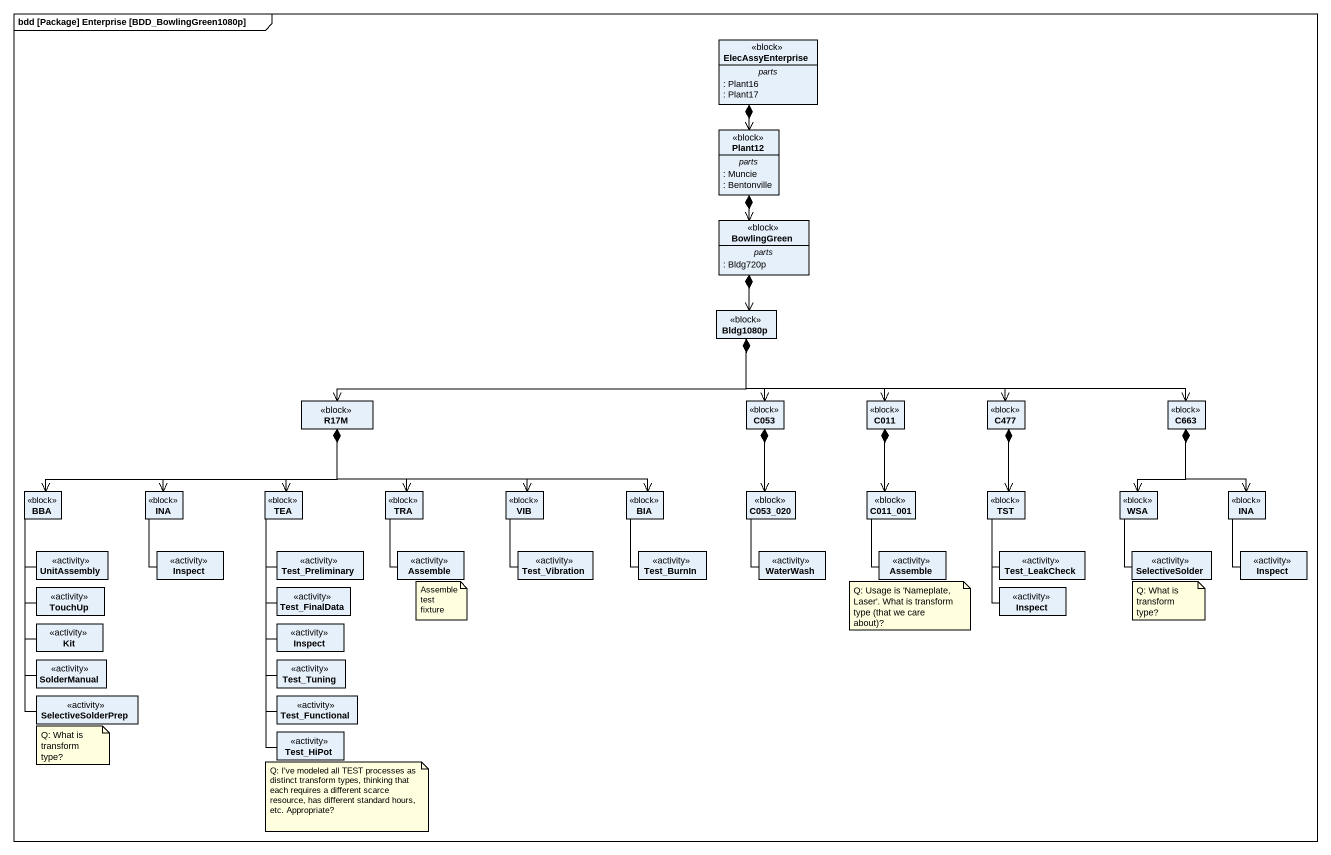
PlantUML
@startuml
mainframe bdd [Package] Enterprise [BDD_BowlingGreen1080p]
hide circle
hide empty members
class ElecAssyEnterprise <<block>> {
  -- parts --
  : Plant16
  : Plant17
}
class Plant12 <<block>> {
  -- parts --
  : Muncie
  : Bentonville
}
class BowlingGreen <<block>> {
  -- parts --
  : Bldg720p
}
class Bldg1080p <<block>>
class R17M <<block>>
class C053 <<block>>
class C011 <<block>>
class C477 <<block>>
class C663 <<block>>
class BBA <<block>>
class INA <<block>>
class TEA <<block>>
class TRA <<block>>
class VIB <<block>>
class BIA <<block>>
class C053_020 <<block>>
class C011_001 <<block>>
class TST <<block>>
class WSA <<block>>
class "INA" as INA_2 <<block>>
class UnitAssembly <<activity>>
class Inspect <<activity>>
class Test_Preliminary <<activity>>
class Assemble <<activity>>
class Test_Vibration <<activity>>
class Test_BurnIn <<activity>>
class WaterWash <<activity>>
class "Assemble" as Assemble_2 <<activity>>
class Test_LeakCheck <<activity>>
class SelectiveSolder <<activity>>
class "Inspect" as Inspect_2 <<activity>>
class TouchUp <<activity>>
class Test_FinalData <<activity>>
class "Inspect" as Inspect_3 <<activity>>
class Kit <<activity>>
class "Inspect" as Inspect_4 <<activity>>
class SolderManual <<activity>>
class Test_Tuning <<activity>>
class SelectiveSolderPrep <<activity>>
class Test_Functional <<activity>>
class Test_HiPot <<activity>>
Plant12 <-up-* ElecAssyEnterprise
BowlingGreen <-up-* Plant12
Bldg1080p <-up-* BowlingGreen
R17M <-right-* Bldg1080p
C053 <-up-* Bldg1080p
C011 <-up-* Bldg1080p
C477 <-left-* Bldg1080p
C663 <-left-* Bldg1080p
BBA <-right-* R17M
BBA -- UnitAssembly
BBA -- TouchUp
BBA -- Kit
BBA -- SolderManual
BBA -- SelectiveSolderPrep
INA <-right-* R17M
INA -- Inspect
TEA <-up-* R17M
TEA -- Test_Preliminary
TEA -- Test_FinalData
TEA -- Inspect_4
TEA -- Test_Tuning
TEA -- Test_Functional
TEA -- Test_HiPot
TRA <-up-* R17M
TRA -- Assemble
VIB <-left-* R17M
VIB -- Test_Vibration
BIA <-left-* R17M
BIA -- Test_BurnIn
C053_020 <-up-* C053
C053_020 -- WaterWash
C011_001 <-up-* C011
C011_001 -- Assemble_2
TST <-up-* C477
TST -- Test_LeakCheck
TST -- Inspect_3
WSA <-up-* C663
WSA -- SelectiveSolder
INA_2 <-up-* C663
INA_2 -- Inspect_2
note as N1
  Assemble
  test fixture
end note
note as N2
  Q: Usage is 'Nameplate, Laser'. What is transform type (that we care about)?
end note
note as N3
  Q: What is transform type?
end note
note as N4
  Q: What is transform type?
end note
note as N5
  Q: I've modeled all TEST processes as distinct transform types, thinking that each requires a different scarce resource, has different standard hours, etc. Appropriate?
end note
@enduml
